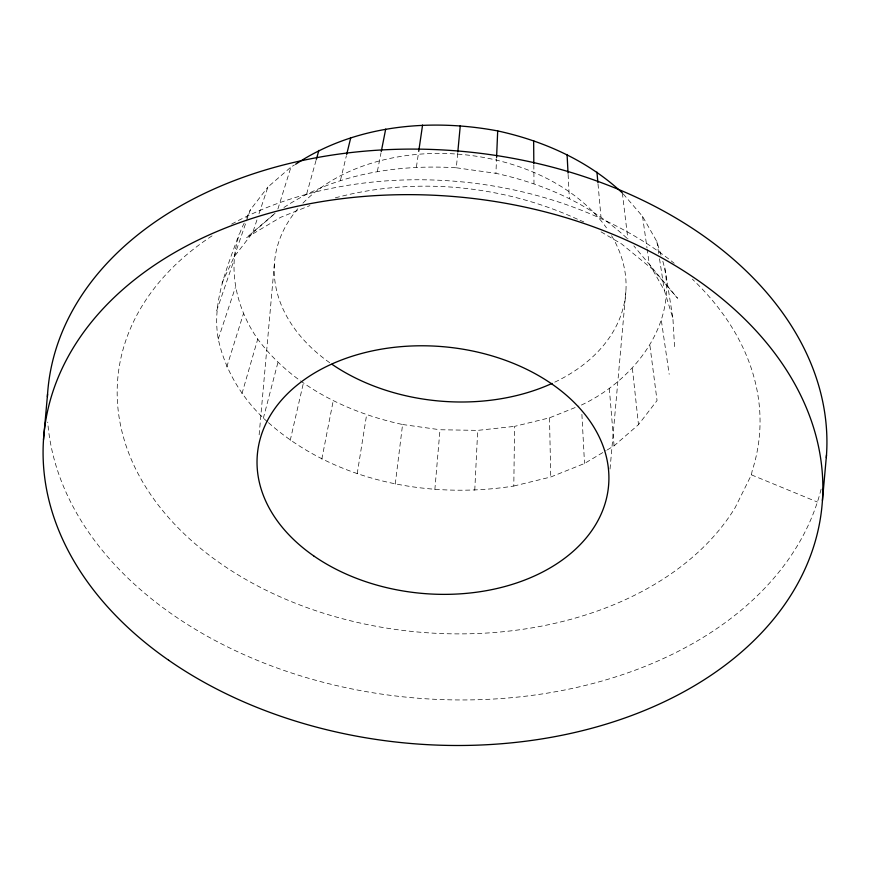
<?xml version="1.0" encoding="UTF-8"?>
<svg xmlns="http://www.w3.org/2000/svg" width="870" height="870" viewBox="0 0 870 870"><rect width="100%" height="100%" fill="white"/><g stroke="black" fill="none" stroke-linecap="round" stroke-linejoin="round"><path stroke-width="0.65" stroke-dasharray="4.35 3.26" d="M268.471 422.679C334.308 481.056 428.377 499.478 513.8 486.036L514.583 426.365L549.503 417.839L578.952 406.029M626.835 238.13C590.556 204.309 543.989 183.831 495.922 173.337L496.531 158.764M474.759 490.288L477.706 430.378L514.583 426.365M434.848 489.625L439.992 429.747L477.706 430.378M259.14 434.815L274.387 263.98M610.033 469.006L625.889 291.45M283.924 207.495C334.352 174.109 396.818 164.147 456.326 167.79L457.685 153.316M395.252 484.068L402.582 424.506C346.956 412.489 292.298 385.627 257.737 339.093C234.378 305.903 225.21 260.054 244.339 222.85M416.404 167.127L418.524 152.663M357.189 473.802L366.618 414.805M267.438 421.83C243.111 400.037 225.178 371.109 218.25 339.028C211.693 302.684 227.005 268.145 238.88 234.672M581.399 405.05C634.687 380.049 680.46 321.693 662.614 260.434M212.041 235.868A322.085 226.146 5.1 0 0 259.184 586.75A322.085 226.146 5.1 0 0 735.183 507.58L751.397 474.846L752.202 470.713A322.085 226.146 5.1 0 0 692.368 279.161M377.373 171.379L381.006 152.87M321.813 459.121L333.188 400.929M290.199 440.47L303.325 383.322M340.409 180.405L346.38 155.763M263.295 418.437L277.911 362.496M306.653 193.934L316.354 159.351M241.947 393.675L257.737 339.093M277.9 209.017L290.961 167.04L294.441 164.963M226.776 366.933L243.404 313.831M221.98 283.142L234.117 256.857L252.681 232.758L257.324 218.794M259.01 213.715L267.884 187.061L290.961 167.04M218.25 339.028L235.357 287.47M216.641 310.818L233.823 260.815M234.117 256.857L250.342 209.833L267.884 187.061M246.525 218.12L250.342 209.833M607.249 449.91L614.068 445.842L638.482 424.658L657.046 400.548L649.923 345.597M252.681 232.758L275.072 213.335M275.05 213.313L246.33 237.782L280.564 217.359L309.916 205.592M513.8 486.036L550.753 477.01L584.52 463.471L606.107 450.595M335.276 197.86C415.599 176.338 503.447 185.016 578.811 219.827M456.326 167.79L495.922 173.337M402.582 424.506L439.992 429.747M751.397 474.846L817.408 502.033M580.062 220.338L583.781 221.883M601.061 231.855L621.669 244.002L652.837 269.548L677.589 298.247L633.849 245.905M623.235 193.956L642.538 216.336L656.872 241.599L661.08 255.41M674.533 346.597L672.912 318.376L664.397 290.482L649.227 263.74L647.182 249.255M664.919 267.96L672.912 318.376M656.872 241.599L658.699 253.496M659.514 258.771L664.397 290.482M661.396 320.769L669.182 374.263M642.538 216.336L646.997 247.939M622.354 192.944L627.868 238.978M632.392 368.369L638.482 424.658M598.016 183.983L600.974 216.934M609.315 388.39L614.068 445.842M581.899 414.348L584.52 463.471M568.11 174.402L569.361 198.295M549.503 417.839L550.753 477.01M533.832 164.811L533.984 183.613M821.106 489.157A390.684 274.322 5.1 0 1 414.033 697.881A390.684 274.322 5.1 0 1 47.73 422.08M231.627 224.123A322.085 226.146 5.1 0 1 674.185 263.273M611.577 235.683A176.295 123.79 5.1 0 1 553.276 382.854M329.73 362.736A176.295 123.79 5.1 0 1 298.486 207.984M302.923 203.145A176.295 123.79 5.1 0 1 606.466 227.842"/><path stroke-width="1.3" d="M496.585 157.437L497.694 130.924C429.475 118.102 354.481 125.215 295.604 164.267M43.5 439.644L47.567 394.099M822.433 500.511L826.5 454.966M457.805 152L460.284 125.682M418.72 151.347L422.57 125.062M381.267 151.543L385.693 129.075M346.684 154.458L350.773 137.601M316.354 159.351L318.866 150.39M497.694 130.924C543.554 140.886 587.826 160.635 622.354 192.944M596.95 172.119L597.897 182.667M567.077 154.501L568.045 173.076M533.647 140.635L533.821 163.462M47.404 396.742A390.684 274.322 5.1 0 1 455.304 150.782A390.684 274.322 5.1 0 1 826.304 457.598M552.091 383.398A176.295 123.79 5.1 0 1 331.927 364.258M168.628 660.21A390.684 274.322 5.1 0 0 813.341 547.578A390.684 274.322 5.1 0 0 316.93 202.427A390.684 274.322 5.1 0 0 168.628 660.21M313.678 555.876A176.295 123.79 5.1 0 0 604.617 505.046A176.295 123.79 5.1 0 0 380.603 349.294A176.295 123.79 5.1 0 0 313.678 555.876"/></g></svg>
